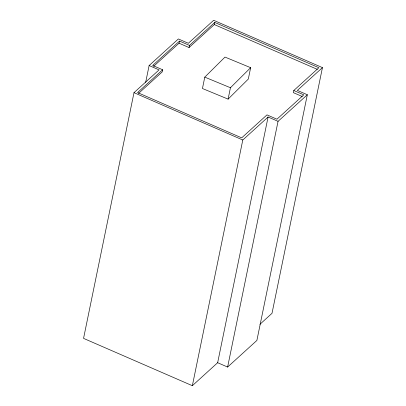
<?xml version="1.0" encoding="UTF-8"?>
<svg xmlns="http://www.w3.org/2000/svg" width="406" height="406" viewBox="0 0 406 406"><rect width="100%" height="100%" fill="white"/><g stroke="black" fill="none" stroke-linecap="round" stroke-linejoin="round"><path stroke-width="0.61" d="M149.119 65.549L159.081 69.878L133.995 92.675L83.555 338.381L192.353 385.7L217.652 362.715L268.087 117.009L278.049 121.338L307.322 94.745L297.359 90.411L322.445 67.619L213.647 20.3L188.348 43.285L178.386 38.951L149.119 65.549L145.678 82.301M302.211 96.491L293.355 92.639L293.792 90.513L318.877 67.716L214.754 22.431L189.46 45.416L179.498 41.082L152.681 65.447L162.644 69.781L162.207 71.908L138.517 93.436M153.63 66.315L179.061 43.209L179.498 41.082M179.061 43.209L189.023 47.543L189.46 45.416M189.023 47.543L214.317 24.558L214.754 22.431M204.781 77.13L202.447 88.513L228.101 99.125L248.31 79.074L250.644 67.69L224.995 57.084L204.781 77.13L230.435 87.737L250.644 67.69M228.101 99.125L230.435 87.737M192.353 385.7L242.788 139.994L268.087 117.009M217.652 362.715L227.614 367.049L278.049 121.338M307.322 94.745L256.881 340.451L227.614 367.049M322.445 67.619L272.005 313.325L259.926 324.303M162.644 69.781L137.558 92.573L241.682 137.862L266.975 114.878L276.943 119.207L303.754 94.847L293.792 90.513M214.317 24.558L317.279 69.34M133.995 92.675L242.788 139.994"/></g></svg>
